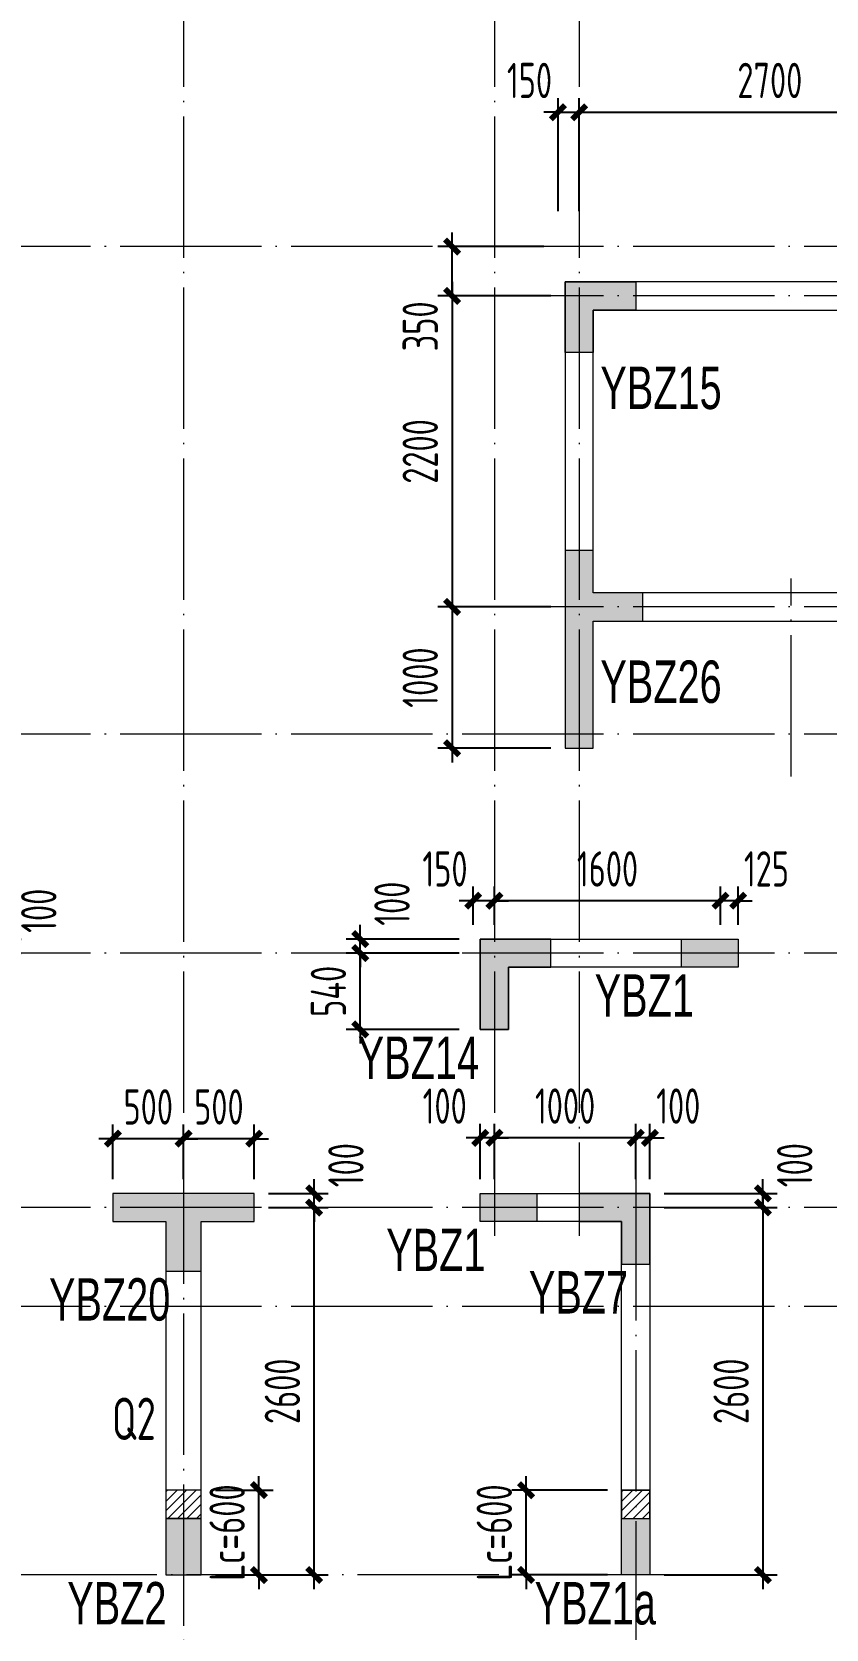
# Model space of a CAD drawing. Extents: x 5874492 to 7194610, y -939842 to -279257.
# Drawn here: x 6316872 to 6322492, y -599403 to -588102 of the extents above; entities that cross this region are included whole.
import ezdxf
from ezdxf.enums import TextEntityAlignment as Align

# ---------------------------------------------------------------- set-up
doc = ezdxf.new("R2010")
doc.units = 0
doc.header["$LTSCALE"] = 1000
doc.linetypes.add('DOTE', pattern=[2.42, 2, -0.2, 0.02, -0.2])
for name, color, linetype, lineweight in [('A-轴线-塔楼', 1, 'DOTE', 9), ('A-轴线-隔墙', 41, 'DOTE', 9), ('S-基础-HATCH', 251, 'Continuous', 20), ('S-墙柱-COLU', 50, 'Continuous', 20), ('S-墙柱-DIM', 3, 'Continuous', 20), ('S-墙柱-Lc填充', 8, 'Continuous', 20), ('S-墙柱-WALL', 6, 'Continuous', 20), ('S-墙柱-编号', 4, 'Continuous', 20), ('S-轴网-轴线', 1, 'DOTE', 9), ('S-通用-TEXT', 7, 'Continuous', 20)]:
    doc.layers.add(name, color=color, linetype=linetype, lineweight=lineweight)
doc.styles.add('BW_Dim', font='Bweng.shx', dxfattribs={"width": 0.7, "bigfont": 'hztxt.shx'})
doc.styles.add('TSSD_Dimension', font='tssdeng.shx', dxfattribs={"width": 0.7, "bigfont": 'tssdchn.shx'})
doc.styles.add('TSSD_Rein', font='tssdeng.shx', dxfattribs={"width": 0.7, "bigfont": 'hztxt.shx'})
doc.dimstyles.new('TSSD_100_100', dxfattribs={"dimtxt": 250, "dimasz": 100, "dimexe": 100, "dimexo": 100, "dimgap": 100, "dimtad": 1, "dimdec": 0, "dimzin": 0, "dimdsep": 46, "dimtxsty": 'TSSD_Dimension', "dimblk": 'ARCHTICK', "dimcen": 0, "dimdle": 100, "dimclrt": 7, "dimadec": 0, "dimazin": 0, "dimtfac": 1, "dimtdec": 0, "dimtix": 1, "dimtmove": 2, "dimatfit": 0, "dimfxl": 0, "dimtolj": 1, "dimtzin": 0, "dimarcsym": 0})

# ---------------------------------------------------------------- blocks, each defined once
blk = doc.blocks.new('_ArchTick')
at = {"color": 0, "linetype": 'ByBlock', "const_width": 0.4}
blk.add_lwpolyline([(-0.5, -0.5), (0.5, 0.5)], dxfattribs=at)
blk = doc.blocks.new('*D557')
at = {"layer": 'Defpoints', "color": 0, "transparency": 16777216}
for p in [(6320645, -589970), (6319845, -592170), (6320645, -592170)]:
    blk.add_point(p, dxfattribs=at)
at = {"layer": 'S-墙柱-DIM', "color": 0, "lineweight": -2, "transparency": 16777216}
for p, q in [((6319845, -589870), (6319845, -592270)), ((6320545, -589970), (6319745, -589970)), ((6320545, -592170), (6319745, -592170))]:
    blk.add_line(p, q, dxfattribs=at)
at = {"layer": 'S-墙柱-DIM', "color": 0, "lineweight": -2, "transparency": 16777216, "xscale": 100, "yscale": 100, "zscale": 100}
for p, rotation in [((6319845, -589970), 90), ((6319845, -592170), 270)]:
    blk.add_blockref('_ArchTick', p, dxfattribs=dict(at, rotation=rotation))
at = {"layer": 'S-墙柱-DIM', "color": 7, "transparency": 16777216, "insert": (6319620, -591070), "char_height": 250, "attachment_point": 5, "rotation": 90, "style": 'TSSD_Dimension'}
blk.add_mtext('\\A1;2200', dxfattribs=at)
blk = doc.blocks.new('*D559')
at = {"layer": 'Defpoints', "color": 0, "transparency": 16777216}
for p in [(6323445, -588670), (6320744, -589470), (6323445, -589470)]:
    blk.add_point(p, dxfattribs=at)
at = {"layer": 'S-墙柱-DIM', "color": 0, "lineweight": -2, "transparency": 16777216}
for p, q in [((6320744, -589370), (6320744, -588570)), ((6323445, -589370), (6323445, -588570)), ((6320644, -588670), (6323545, -588670))]:
    blk.add_line(p, q, dxfattribs=at)
at = {"layer": 'S-墙柱-DIM', "color": 0, "lineweight": -2, "transparency": 16777216, "xscale": 100, "yscale": 100, "zscale": 100, "rotation": 180}
blk.add_blockref('_ArchTick', (6320744, -588670), dxfattribs=at)
at = {"layer": 'S-墙柱-DIM', "color": 0, "lineweight": -2, "transparency": 16777216, "xscale": 100, "yscale": 100, "zscale": 100}
blk.add_blockref('_ArchTick', (6323445, -588670), dxfattribs=at)
at = {"layer": 'S-墙柱-DIM', "color": 7, "transparency": 16777216, "insert": (6322094, -588445), "char_height": 250, "attachment_point": 5, "style": 'TSSD_Dimension'}
blk.add_mtext('\\A1;2700', dxfattribs=at)
blk = doc.blocks.new('*D560')
at = {"layer": 'Defpoints', "color": 0, "transparency": 16777216}
for p in [(6320744, -588670), (6320595, -589470), (6320744, -589470)]:
    blk.add_point(p, dxfattribs=at)
at = {"layer": 'S-墙柱-DIM', "color": 0, "lineweight": -2, "transparency": 16777216}
for p, q in [((6320595, -589370), (6320595, -588570)), ((6320744, -589370), (6320744, -588570)), ((6320595, -588670), (6320495, -588670)), ((6320595, -588670), (6320744, -588670)), ((6320744, -588670), (6320844, -588670))]:
    blk.add_line(p, q, dxfattribs=at)
at = {"layer": 'S-墙柱-DIM', "color": 0, "lineweight": -2, "transparency": 16777216, "xscale": 100, "yscale": 100, "zscale": 100}
blk.add_blockref('_ArchTick', (6320595, -588670), dxfattribs=at)
at = {"layer": 'S-墙柱-DIM', "color": 0, "lineweight": -2, "transparency": 16777216, "xscale": 100, "yscale": 100, "zscale": 100, "rotation": 180}
blk.add_blockref('_ArchTick', (6320744, -588670), dxfattribs=at)
at = {"layer": 'S-墙柱-DIM', "color": 7, "transparency": 16777216, "insert": (6320393, -588445), "char_height": 250, "attachment_point": 5, "style": 'TSSD_Dimension'}
blk.add_mtext('\\A1;150', dxfattribs=at)
blk = doc.blocks.new('*D561')
at = {"layer": 'Defpoints', "color": 0, "transparency": 16777216}
for p in [(6319845, -589620), (6320595, -589620), (6320645, -589970)]:
    blk.add_point(p, dxfattribs=at)
at = {"layer": 'S-墙柱-DIM', "color": 0, "lineweight": -2, "transparency": 16777216}
for p, q in [((6319845, -589620), (6319845, -589520)), ((6320495, -589620), (6319745, -589620)), ((6319845, -589970), (6319845, -589620)), ((6320545, -589970), (6319745, -589970)), ((6319845, -589970), (6319845, -590070))]:
    blk.add_line(p, q, dxfattribs=at)
at = {"layer": 'S-墙柱-DIM', "color": 0, "lineweight": -2, "transparency": 16777216, "xscale": 100, "yscale": 100, "zscale": 100}
for p, rotation in [((6319845, -589620), 270), ((6319845, -589970), 90)]:
    blk.add_blockref('_ArchTick', p, dxfattribs=dict(at, rotation=rotation))
at = {"layer": 'S-墙柱-DIM', "color": 7, "transparency": 16777216, "insert": (6319620, -590185), "char_height": 250, "attachment_point": 5, "rotation": 90, "style": 'TSSD_Dimension'}
blk.add_mtext('\\A1;350', dxfattribs=at)
blk = doc.blocks.new('*D562')
at = {"layer": 'Defpoints', "color": 0, "transparency": 16777216}
for p in [(6320645, -592170), (6319845, -593170), (6320645, -593170)]:
    blk.add_point(p, dxfattribs=at)
at = {"layer": 'S-墙柱-DIM', "color": 0, "lineweight": -2, "transparency": 16777216}
for p, q in [((6319845, -592070), (6319845, -593270)), ((6320545, -592170), (6319745, -592170)), ((6320545, -593170), (6319745, -593170))]:
    blk.add_line(p, q, dxfattribs=at)
at = {"layer": 'S-墙柱-DIM', "color": 0, "lineweight": -2, "transparency": 16777216, "xscale": 100, "yscale": 100, "zscale": 100}
for p, rotation in [((6319845, -592170), 90), ((6319845, -593170), 270)]:
    blk.add_blockref('_ArchTick', p, dxfattribs=dict(at, rotation=rotation))
at = {"layer": 'S-墙柱-DIM', "color": 7, "transparency": 16777216, "insert": (6319620, -592670), "char_height": 250, "attachment_point": 5, "rotation": 90, "style": 'TSSD_Dimension'}
blk.add_mtext('\\A1;1000', dxfattribs=at)
blk = doc.blocks.new('*D667')
at = {"layer": 'Defpoints', "color": 0, "transparency": 16777216}
for p in [(6318070, -598420), (6318478, -598420), (6318070, -599020)]:
    blk.add_point(p, dxfattribs=at)
at = {"layer": 'S-墙柱-DIM', "color": 0, "lineweight": -2, "transparency": 16777216}
for p, q in [((6318478, -598420), (6318478, -598320)), ((6318170, -598420), (6318578, -598420)), ((6318478, -599020), (6318478, -598420)), ((6318170, -599020), (6318578, -599020)), ((6318478, -599020), (6318478, -599120))]:
    blk.add_line(p, q, dxfattribs=at)
at = {"layer": 'S-墙柱-DIM', "color": 0, "lineweight": -2, "transparency": 16777216, "xscale": 100, "yscale": 100, "zscale": 100}
for p, rotation in [((6318478, -598420), 270), ((6318478, -599020), 90)]:
    blk.add_blockref('_ArchTick', p, dxfattribs=dict(at, rotation=rotation))
at = {"layer": 'S-墙柱-DIM', "color": 7, "transparency": 16777216, "insert": (6318253, -598720), "char_height": 250, "attachment_point": 5, "rotation": 90, "style": 'TSSD_Dimension'}
blk.add_mtext('\\A1;Lc=600', dxfattribs=at)
blk = doc.blocks.new('*D668')
at = {"layer": 'Defpoints', "color": 0, "transparency": 16777216}
for p in [(6320369, -598420), (6321045, -598420), (6321045, -599020)]:
    blk.add_point(p, dxfattribs=at)
at = {"layer": 'S-墙柱-DIM', "color": 0, "lineweight": -2, "transparency": 16777216}
for p, q in [((6320369, -598420), (6320369, -598320)), ((6320945, -598420), (6320269, -598420)), ((6320369, -599020), (6320369, -598420)), ((6320945, -599020), (6320269, -599020)), ((6320369, -599020), (6320369, -599120))]:
    blk.add_line(p, q, dxfattribs=at)
at = {"layer": 'S-墙柱-DIM', "color": 0, "lineweight": -2, "transparency": 16777216, "xscale": 100, "yscale": 100, "zscale": 100}
for p, rotation in [((6320369, -598420), 270), ((6320369, -599020), 90)]:
    blk.add_blockref('_ArchTick', p, dxfattribs=dict(at, rotation=rotation))
at = {"layer": 'S-墙柱-DIM', "color": 7, "transparency": 16777216, "insert": (6320144, -598720), "char_height": 250, "attachment_point": 5, "rotation": 90, "style": 'TSSD_Dimension'}
blk.add_mtext('\\A1;Lc=600', dxfattribs=at)
blk = doc.blocks.new('*D678')
at = {"layer": 'Defpoints', "color": 0, "transparency": 16777216}
for p in [(6315895, -594520), (6316695, -594520), (6315895, -594620)]:
    blk.add_point(p, dxfattribs=at)
at = {"layer": 'S-墙柱-DIM', "color": 0, "lineweight": -2, "transparency": 16777216}
for p, q in [((6316695, -594520), (6316695, -594420)), ((6315995, -594520), (6316795, -594520)), ((6316695, -594620), (6316695, -594520)), ((6315995, -594620), (6316795, -594620)), ((6316695, -594620), (6316695, -594720))]:
    blk.add_line(p, q, dxfattribs=at)
at = {"layer": 'S-墙柱-DIM', "color": 0, "lineweight": -2, "transparency": 16777216, "xscale": 100, "yscale": 100, "zscale": 100}
for p, rotation in [((6316695, -594520), 270), ((6316695, -594620), 90)]:
    blk.add_blockref('_ArchTick', p, dxfattribs=dict(at, rotation=rotation))
at = {"layer": 'S-墙柱-DIM', "color": 7, "transparency": 16777216, "insert": (6316920, -594320), "char_height": 250, "attachment_point": 5, "rotation": 90, "style": 'TSSD_Dimension'}
blk.add_mtext('\\A1;100', dxfattribs=at)
blk = doc.blocks.new('*D688')
at = {"layer": 'Defpoints', "color": 0, "transparency": 16777216}
for p in [(6317445, -595933), (6317445, -596320), (6317945, -596320)]:
    blk.add_point(p, dxfattribs=at)
at = {"layer": 'S-墙柱-DIM', "color": 0, "lineweight": -2, "transparency": 16777216}
for p, q in [((6317445, -596220), (6317445, -595833)), ((6317945, -596220), (6317945, -595833)), ((6317445, -595933), (6317345, -595933)), ((6317945, -595933), (6317445, -595933)), ((6317945, -595933), (6318045, -595933))]:
    blk.add_line(p, q, dxfattribs=at)
at = {"layer": 'S-墙柱-DIM', "color": 0, "lineweight": -2, "transparency": 16777216, "xscale": 100, "yscale": 100, "zscale": 100}
blk.add_blockref('_ArchTick', (6317445, -595933), dxfattribs=at)
at = {"layer": 'S-墙柱-DIM', "color": 0, "lineweight": -2, "transparency": 16777216, "xscale": 100, "yscale": 100, "zscale": 100, "rotation": 180}
blk.add_blockref('_ArchTick', (6317945, -595933), dxfattribs=at)
at = {"layer": 'S-墙柱-DIM', "color": 7, "transparency": 16777216, "insert": (6317695, -595708), "char_height": 250, "attachment_point": 5, "style": 'TSSD_Dimension'}
blk.add_mtext('\\A1;500', dxfattribs=at)
blk = doc.blocks.new('*D689')
at = {"layer": 'Defpoints', "color": 0, "transparency": 16777216}
for p in [(6317945, -595933), (6317945, -596320), (6318445, -596320)]:
    blk.add_point(p, dxfattribs=at)
at = {"layer": 'S-墙柱-DIM', "color": 0, "lineweight": -2, "transparency": 16777216}
for p, q in [((6317945, -596220), (6317945, -595833)), ((6318445, -596220), (6318445, -595833)), ((6317945, -595933), (6317845, -595933)), ((6318445, -595933), (6317945, -595933)), ((6318445, -595933), (6318545, -595933))]:
    blk.add_line(p, q, dxfattribs=at)
at = {"layer": 'S-墙柱-DIM', "color": 0, "lineweight": -2, "transparency": 16777216, "xscale": 100, "yscale": 100, "zscale": 100}
blk.add_blockref('_ArchTick', (6317945, -595933), dxfattribs=at)
at = {"layer": 'S-墙柱-DIM', "color": 0, "lineweight": -2, "transparency": 16777216, "xscale": 100, "yscale": 100, "zscale": 100, "rotation": 180}
blk.add_blockref('_ArchTick', (6318445, -595933), dxfattribs=at)
at = {"layer": 'S-墙柱-DIM', "color": 7, "transparency": 16777216, "insert": (6318195, -595708), "char_height": 250, "attachment_point": 5, "style": 'TSSD_Dimension'}
blk.add_mtext('\\A1;500', dxfattribs=at)
blk = doc.blocks.new('*D690')
at = {"layer": 'Defpoints', "color": 0, "transparency": 16777216}
for p in [(6318445, -596320), (6318869, -596320), (6318445, -596420)]:
    blk.add_point(p, dxfattribs=at)
at = {"layer": 'S-墙柱-DIM', "color": 0, "lineweight": -2, "transparency": 16777216}
for p, q in [((6318869, -596320), (6318869, -596220)), ((6318545, -596320), (6318969, -596320)), ((6318869, -596420), (6318869, -596320)), ((6318545, -596420), (6318969, -596420)), ((6318869, -596420), (6318869, -596520))]:
    blk.add_line(p, q, dxfattribs=at)
at = {"layer": 'S-墙柱-DIM', "color": 0, "lineweight": -2, "transparency": 16777216, "xscale": 100, "yscale": 100, "zscale": 100}
for p, rotation in [((6318869, -596320), 270), ((6318869, -596420), 90)]:
    blk.add_blockref('_ArchTick', p, dxfattribs=dict(at, rotation=rotation))
at = {"layer": 'S-墙柱-DIM', "color": 7, "transparency": 16777216, "insert": (6319094, -596120), "char_height": 250, "attachment_point": 5, "rotation": 90, "style": 'TSSD_Dimension'}
blk.add_mtext('\\A1;100', dxfattribs=at)
blk = doc.blocks.new('*D691')
at = {"layer": 'Defpoints', "color": 0, "transparency": 16777216}
for p in [(6318445, -596420), (6318869, -596420), (6318445, -599020)]:
    blk.add_point(p, dxfattribs=at)
at = {"layer": 'S-墙柱-DIM', "color": 0, "lineweight": -2, "transparency": 16777216}
for p, q in [((6318869, -599120), (6318869, -596320)), ((6318545, -596420), (6318969, -596420)), ((6318545, -599020), (6318969, -599020))]:
    blk.add_line(p, q, dxfattribs=at)
at = {"layer": 'S-墙柱-DIM', "color": 0, "lineweight": -2, "transparency": 16777216, "xscale": 100, "yscale": 100, "zscale": 100}
for p, rotation in [((6318869, -596420), 90), ((6318869, -599020), 270)]:
    blk.add_blockref('_ArchTick', p, dxfattribs=dict(at, rotation=rotation))
at = {"layer": 'S-墙柱-DIM', "color": 7, "transparency": 16777216, "insert": (6318644, -597720), "char_height": 250, "attachment_point": 5, "rotation": 90, "style": 'TSSD_Dimension'}
blk.add_mtext('\\A1;2600', dxfattribs=at)
blk = doc.blocks.new('*D692')
at = {"layer": 'Defpoints', "color": 0, "transparency": 16777216}
for p in [(6321145, -595927), (6321145, -596320), (6321245, -596320)]:
    blk.add_point(p, dxfattribs=at)
at = {"layer": 'S-墙柱-DIM', "color": 0, "lineweight": -2, "transparency": 16777216}
for p, q in [((6321145, -596220), (6321145, -595827)), ((6321245, -596220), (6321245, -595827)), ((6321145, -595927), (6321045, -595927)), ((6321245, -595927), (6321145, -595927)), ((6321245, -595927), (6321345, -595927))]:
    blk.add_line(p, q, dxfattribs=at)
at = {"layer": 'S-墙柱-DIM', "color": 0, "lineweight": -2, "transparency": 16777216, "xscale": 100, "yscale": 100, "zscale": 100}
blk.add_blockref('_ArchTick', (6321145, -595927), dxfattribs=at)
at = {"layer": 'S-墙柱-DIM', "color": 0, "lineweight": -2, "transparency": 16777216, "xscale": 100, "yscale": 100, "zscale": 100, "rotation": 180}
blk.add_blockref('_ArchTick', (6321245, -595927), dxfattribs=at)
at = {"layer": 'S-墙柱-DIM', "color": 7, "transparency": 16777216, "insert": (6321446, -595702), "char_height": 250, "attachment_point": 5, "style": 'TSSD_Dimension'}
blk.add_mtext('\\A1;100', dxfattribs=at)
blk = doc.blocks.new('*D693')
at = {"layer": 'Defpoints', "color": 0, "transparency": 16777216}
for p in [(6320145, -595927), (6320145, -596320), (6321145, -596320)]:
    blk.add_point(p, dxfattribs=at)
at = {"layer": 'S-墙柱-DIM', "color": 0, "lineweight": -2, "transparency": 16777216}
for p, q in [((6320145, -596220), (6320145, -595827)), ((6321145, -596220), (6321145, -595827)), ((6321245, -595927), (6320045, -595927))]:
    blk.add_line(p, q, dxfattribs=at)
at = {"layer": 'S-墙柱-DIM', "color": 0, "lineweight": -2, "transparency": 16777216, "xscale": 100, "yscale": 100, "zscale": 100, "rotation": 180}
blk.add_blockref('_ArchTick', (6320145, -595927), dxfattribs=at)
at = {"layer": 'S-墙柱-DIM', "color": 0, "lineweight": -2, "transparency": 16777216, "xscale": 100, "yscale": 100, "zscale": 100}
blk.add_blockref('_ArchTick', (6321145, -595927), dxfattribs=at)
at = {"layer": 'S-墙柱-DIM', "color": 7, "transparency": 16777216, "insert": (6320645, -595702), "char_height": 250, "attachment_point": 5, "style": 'TSSD_Dimension'}
blk.add_mtext('\\A1;1000', dxfattribs=at)
blk = doc.blocks.new('*D694')
at = {"layer": 'Defpoints', "color": 0, "transparency": 16777216}
for p in [(6320045, -595927), (6320045, -596320), (6320145, -596320)]:
    blk.add_point(p, dxfattribs=at)
at = {"layer": 'S-墙柱-DIM', "color": 0, "lineweight": -2, "transparency": 16777216}
for p, q in [((6320045, -596220), (6320045, -595827)), ((6320145, -596220), (6320145, -595827)), ((6320045, -595927), (6319945, -595927)), ((6320145, -595927), (6320045, -595927)), ((6320145, -595927), (6320245, -595927))]:
    blk.add_line(p, q, dxfattribs=at)
at = {"layer": 'S-墙柱-DIM', "color": 0, "lineweight": -2, "transparency": 16777216, "xscale": 100, "yscale": 100, "zscale": 100}
blk.add_blockref('_ArchTick', (6320045, -595927), dxfattribs=at)
at = {"layer": 'S-墙柱-DIM', "color": 0, "lineweight": -2, "transparency": 16777216, "xscale": 100, "yscale": 100, "zscale": 100, "rotation": 180}
blk.add_blockref('_ArchTick', (6320145, -595927), dxfattribs=at)
at = {"layer": 'S-墙柱-DIM', "color": 7, "transparency": 16777216, "insert": (6319793, -595702), "char_height": 250, "attachment_point": 5, "style": 'TSSD_Dimension'}
blk.add_mtext('\\A1;100', dxfattribs=at)
blk = doc.blocks.new('*D695')
at = {"layer": 'Defpoints', "color": 0, "transparency": 16777216}
for p in [(6321245, -596320), (6322045, -596320), (6321245, -596420)]:
    blk.add_point(p, dxfattribs=at)
at = {"layer": 'S-墙柱-DIM', "color": 0, "lineweight": -2, "transparency": 16777216}
for p, q in [((6322045, -596320), (6322045, -596220)), ((6321345, -596320), (6322145, -596320)), ((6322045, -596420), (6322045, -596320)), ((6321345, -596420), (6322145, -596420)), ((6322045, -596420), (6322045, -596520))]:
    blk.add_line(p, q, dxfattribs=at)
at = {"layer": 'S-墙柱-DIM', "color": 0, "lineweight": -2, "transparency": 16777216, "xscale": 100, "yscale": 100, "zscale": 100}
for p, rotation in [((6322045, -596320), 270), ((6322045, -596420), 90)]:
    blk.add_blockref('_ArchTick', p, dxfattribs=dict(at, rotation=rotation))
at = {"layer": 'S-墙柱-DIM', "color": 7, "transparency": 16777216, "insert": (6322270, -596120), "char_height": 250, "attachment_point": 5, "rotation": 90, "style": 'TSSD_Dimension'}
blk.add_mtext('\\A1;100', dxfattribs=at)
blk = doc.blocks.new('*D696')
at = {"layer": 'Defpoints', "color": 0, "transparency": 16777216}
for p in [(6321245, -596420), (6321245, -599020), (6322045, -599020)]:
    blk.add_point(p, dxfattribs=at)
at = {"layer": 'S-墙柱-DIM', "color": 0, "lineweight": -2, "transparency": 16777216}
for p, q in [((6322045, -596320), (6322045, -599120)), ((6321345, -596420), (6322145, -596420)), ((6321345, -599020), (6322145, -599020))]:
    blk.add_line(p, q, dxfattribs=at)
at = {"layer": 'S-墙柱-DIM', "color": 0, "lineweight": -2, "transparency": 16777216, "xscale": 100, "yscale": 100, "zscale": 100}
for p, rotation in [((6322045, -596420), 90), ((6322045, -599020), 270)]:
    blk.add_blockref('_ArchTick', p, dxfattribs=dict(at, rotation=rotation))
at = {"layer": 'S-墙柱-DIM', "color": 7, "transparency": 16777216, "insert": (6321820, -597720), "char_height": 250, "attachment_point": 5, "rotation": 90, "style": 'TSSD_Dimension'}
blk.add_mtext('\\A1;2600', dxfattribs=at)
blk = doc.blocks.new('*D701')
at = {"layer": 'Defpoints', "color": 0, "transparency": 16777216}
for p in [(6319995, -594249), (6319995, -594520), (6320145, -594520)]:
    blk.add_point(p, dxfattribs=at)
at = {"layer": 'S-墙柱-DIM', "color": 0, "lineweight": -2, "transparency": 16777216}
for p, q in [((6319995, -594420), (6319995, -594149)), ((6320145, -594420), (6320145, -594149)), ((6319995, -594249), (6319895, -594249)), ((6320145, -594249), (6319995, -594249)), ((6320145, -594249), (6320245, -594249))]:
    blk.add_line(p, q, dxfattribs=at)
at = {"layer": 'S-墙柱-DIM', "color": 0, "lineweight": -2, "transparency": 16777216, "xscale": 100, "yscale": 100, "zscale": 100}
blk.add_blockref('_ArchTick', (6319995, -594249), dxfattribs=at)
at = {"layer": 'S-墙柱-DIM', "color": 0, "lineweight": -2, "transparency": 16777216, "xscale": 100, "yscale": 100, "zscale": 100, "rotation": 180}
blk.add_blockref('_ArchTick', (6320145, -594249), dxfattribs=at)
at = {"layer": 'S-墙柱-DIM', "color": 7, "transparency": 16777216, "insert": (6319795, -594024), "char_height": 250, "attachment_point": 5, "style": 'TSSD_Dimension'}
blk.add_mtext('\\A1;150', dxfattribs=at)
blk = doc.blocks.new('*D702')
at = {"layer": 'Defpoints', "color": 0, "transparency": 16777216}
for p in [(6320145, -594249), (6320145, -594520), (6321745, -594520)]:
    blk.add_point(p, dxfattribs=at)
at = {"layer": 'S-墙柱-DIM', "color": 0, "lineweight": -2, "transparency": 16777216}
for p, q in [((6320145, -594420), (6320145, -594149)), ((6321745, -594420), (6321745, -594149)), ((6321845, -594249), (6320045, -594249))]:
    blk.add_line(p, q, dxfattribs=at)
at = {"layer": 'S-墙柱-DIM', "color": 0, "lineweight": -2, "transparency": 16777216, "xscale": 100, "yscale": 100, "zscale": 100, "rotation": 180}
blk.add_blockref('_ArchTick', (6320145, -594249), dxfattribs=at)
at = {"layer": 'S-墙柱-DIM', "color": 0, "lineweight": -2, "transparency": 16777216, "xscale": 100, "yscale": 100, "zscale": 100}
blk.add_blockref('_ArchTick', (6321745, -594249), dxfattribs=at)
at = {"layer": 'S-墙柱-DIM', "color": 7, "transparency": 16777216, "insert": (6320945, -594024), "char_height": 250, "attachment_point": 5, "style": 'TSSD_Dimension'}
blk.add_mtext('\\A1;1600', dxfattribs=at)
blk = doc.blocks.new('*D703')
at = {"layer": 'Defpoints', "color": 0, "transparency": 16777216}
for p in [(6321745, -594249), (6321745, -594520), (6321870, -594520)]:
    blk.add_point(p, dxfattribs=at)
at = {"layer": 'S-墙柱-DIM', "color": 0, "lineweight": -2, "transparency": 16777216}
for p, q in [((6321745, -594420), (6321745, -594149)), ((6321870, -594420), (6321870, -594149)), ((6321745, -594249), (6321645, -594249)), ((6321870, -594249), (6321745, -594249)), ((6321870, -594249), (6321970, -594249))]:
    blk.add_line(p, q, dxfattribs=at)
at = {"layer": 'S-墙柱-DIM', "color": 0, "lineweight": -2, "transparency": 16777216, "xscale": 100, "yscale": 100, "zscale": 100}
blk.add_blockref('_ArchTick', (6321745, -594249), dxfattribs=at)
at = {"layer": 'S-墙柱-DIM', "color": 0, "lineweight": -2, "transparency": 16777216, "xscale": 100, "yscale": 100, "zscale": 100, "rotation": 180}
blk.add_blockref('_ArchTick', (6321870, -594249), dxfattribs=at)
at = {"layer": 'S-墙柱-DIM', "color": 7, "transparency": 16777216, "insert": (6322070, -594024), "char_height": 250, "attachment_point": 5, "style": 'TSSD_Dimension'}
blk.add_mtext('\\A1;125', dxfattribs=at)
blk = doc.blocks.new('*D704')
at = {"layer": 'Defpoints', "color": 0, "transparency": 16777216}
for p in [(6319195, -594520), (6319995, -594520), (6319995, -594620)]:
    blk.add_point(p, dxfattribs=at)
at = {"layer": 'S-墙柱-DIM', "color": 0, "lineweight": -2, "transparency": 16777216}
for p, q in [((6319195, -594520), (6319195, -594420)), ((6319895, -594520), (6319095, -594520)), ((6319195, -594620), (6319195, -594520)), ((6319895, -594620), (6319095, -594620)), ((6319195, -594620), (6319195, -594720))]:
    blk.add_line(p, q, dxfattribs=at)
at = {"layer": 'S-墙柱-DIM', "color": 0, "lineweight": -2, "transparency": 16777216, "xscale": 100, "yscale": 100, "zscale": 100}
for p, rotation in [((6319195, -594520), 270), ((6319195, -594620), 90)]:
    blk.add_blockref('_ArchTick', p, dxfattribs=dict(at, rotation=rotation))
at = {"layer": 'S-墙柱-DIM', "color": 7, "transparency": 16777216, "insert": (6319420, -594270), "char_height": 250, "attachment_point": 5, "rotation": 90, "style": 'TSSD_Dimension'}
blk.add_mtext('\\A1;100', dxfattribs=at)
blk = doc.blocks.new('*D705')
at = {"layer": 'Defpoints', "color": 0, "transparency": 16777216}
for p in [(6319195, -594620), (6319995, -594620), (6319995, -595160)]:
    blk.add_point(p, dxfattribs=at)
at = {"layer": 'S-墙柱-DIM', "color": 0, "lineweight": -2, "transparency": 16777216}
for p, q in [((6319195, -594620), (6319195, -594520)), ((6319895, -594620), (6319095, -594620)), ((6319195, -595160), (6319195, -594620)), ((6319895, -595160), (6319095, -595160)), ((6319195, -595160), (6319195, -595260))]:
    blk.add_line(p, q, dxfattribs=at)
at = {"layer": 'S-墙柱-DIM', "color": 0, "lineweight": -2, "transparency": 16777216, "xscale": 100, "yscale": 100, "zscale": 100}
for p, rotation in [((6319195, -594620), 270), ((6319195, -595160), 90)]:
    blk.add_blockref('_ArchTick', p, dxfattribs=dict(at, rotation=rotation))
at = {"layer": 'S-墙柱-DIM', "color": 7, "transparency": 16777216, "insert": (6318970, -594890), "char_height": 250, "attachment_point": 5, "rotation": 90, "style": 'TSSD_Dimension'}
blk.add_mtext('\\A1;540', dxfattribs=at)
blk = doc.blocks.new('A$C3FF375C5')
at = {"layer": 'A-轴线-塔楼', "linetype": 'DOTE', "ltscale": 0.5}
for p, q in [((30300, 18440.3), (30300, -8548.9)), ((32499.9, 18440.3), (32499.9, 8100)), ((33099.9, 18440.3), (33099.9, 8100)), ((59891.4, 15100), (-2283.6, 15100)), ((59891.4, 14750), (32499.9, 14750)), ((59891.4, 12550), (32499.9, 12550)), ((59891.4, 11650), (-2283.6, 11650)), ((59891.4, 10100), (-2283.6, 10100)), ((33500, 8500), (33500, -9394.4)), ((59891.4, 8300), (-2283.6, 8300)), ((59891.4, 7600), (-2283.6, 7600)), ((33741.8, 5700), (12955.9, 5700))]:
    blk.add_line(p, q, dxfattribs=at)
at = {"layer": 'A-轴线-隔墙', "ltscale": 0.5}
for p, q in [((34600, 11350), (34600, 12750)), ((33741.8, 5700), (12955.9, 5700))]:
    blk.add_line(p, q, dxfattribs=at)

msp = doc.modelspace()

# ---------------------------------------------------------------- hatches: boundary and pattern name
at = {"layer": 'S-基础-HATCH', "ltscale": 0.2}
for points in [[(6320844.5, -590069.9), (6320844.5, -590369.9), (6320644.5, -590369.9), (6320644.5, -589869.9), (6321144.5, -589869.9), (6321144.5, -590069.9)], [(6320644.5, -593169.9), (6320844.5, -593169.9), (6320844.5, -592269.9), (6321194.5, -592269.9), (6321194.5, -592069.9), (6320844.5, -592069.9), (6320844.5, -591769.9), (6320644.5, -591769.9)], [(6320244.5, -594719.9), (6320544.5, -594719.9), (6320544.5, -594519.9), (6320044.5, -594519.9), (6320044.5, -595159.9), (6320244.5, -595159.9)], [(6321469.5, -594519.9), (6321869.5, -594519.9), (6321869.5, -594719.9), (6321469.5, -594719.9)], [(6318069.5, -596519.9), (6318444.5, -596519.9), (6318444.5, -596319.9), (6317444.5, -596319.9), (6317444.5, -596519.9), (6317819.5, -596519.9), (6317819.5, -596869.9), (6318069.5, -596869.9)], [(6320044.5, -596519.9), (6320044.5, -596319.9), (6320444.5, -596319.9), (6320444.5, -596519.9)], [(6321044.5, -596519.9), (6321044.5, -596819.9), (6321244.5, -596819.9), (6321244.5, -596319.9), (6320744.5, -596319.9), (6320744.5, -596519.9)], [(6317819.5, -599019.9), (6318069.5, -599019.9), (6318069.5, -598619.9), (6317819.5, -598619.9)], [(6321244.5, -598619.9), (6321244.5, -599019.9), (6321044.5, -599019.9), (6321044.5, -598619.9)]]:
    msp.add_hatch(color=256, dxfattribs=at).paths.add_polyline_path(points)
at = {"layer": 'S-墙柱-Lc填充'}
h = msp.add_hatch(dxfattribs=at)
h.set_pattern_fill('ANSI31', color=256, scale=30, style=0)
h.set_pattern_definition([(45, (6959479.023, -661812.784), (-33.6759605, 33.6759605), [])])
h.paths.add_polyline_path([(6317819.5, -598619.9), (6318069.5, -598619.9), (6318069.5, -598419.9), (6317819.5, -598419.9)])
h = msp.add_hatch(dxfattribs=at)
h.set_pattern_fill('ANSI31', color=256, scale=30, style=0)
h.set_pattern_definition([(45, (6962704.023, -661812.784), (-33.6759605, 33.6759605), [])])
h.paths.add_polyline_path([(6321044.5, -598619.9), (6321244.5, -598619.9), (6321244.5, -598419.9), (6321044.5, -598419.9)])

# ---------------------------------------------------------------- linework, layer by layer
at = {"layer": 'S-墙柱-COLU'}
for points in [[(6320844.5, -590069.9), (6320844.5, -590369.9), (6320644.5, -590369.9), (6320644.5, -589869.9), (6321144.5, -589869.9), (6321144.5, -590069.9)], [(6320644.5, -593169.9), (6320844.5, -593169.9), (6320844.5, -592269.9), (6321194.5, -592269.9), (6321194.5, -592069.9), (6320844.5, -592069.9), (6320844.5, -591769.9), (6320644.5, -591769.9)], [(6320244.5, -594719.9), (6320544.5, -594719.9), (6320544.5, -594519.9), (6320044.5, -594519.9), (6320044.5, -595159.9), (6320244.5, -595159.9)], [(6321469.5, -594519.9), (6321869.5, -594519.9), (6321869.5, -594719.9), (6321469.5, -594719.9)], [(6318069.5, -596519.9), (6318444.5, -596519.9), (6318444.5, -596319.9), (6317444.5, -596319.9), (6317444.5, -596519.9), (6317819.5, -596519.9), (6317819.5, -596869.9), (6318069.5, -596869.9)], [(6320044.5, -596519.9), (6320044.5, -596319.9), (6320444.5, -596319.9), (6320444.5, -596519.9)], [(6321044.5, -596519.9), (6321044.5, -596819.9), (6321244.5, -596819.9), (6321244.5, -596319.9), (6320744.5, -596319.9), (6320744.5, -596519.9)], [(6317819.5, -599019.9), (6318069.5, -599019.9), (6318069.5, -598619.9), (6317819.5, -598619.9)], [(6321244.5, -598619.9), (6321244.5, -599019.9), (6321044.5, -599019.9), (6321044.5, -598619.9)]]:
    msp.add_lwpolyline(points, close=True, dxfattribs=at)
at = {"layer": 'S-墙柱-Lc填充'}
for p, q in [((6318069.5, -598419.9), (6317819.5, -598419.9)), ((6321044.5, -598419.9), (6321244.5, -598419.9))]:
    msp.add_line(p, q, dxfattribs=at)
for points in [[(6317819.5, -598619.9), (6318069.5, -598619.9), (6318069.5, -598419.9), (6317819.5, -598419.9)], [(6321044.5, -598619.9), (6321244.5, -598619.9), (6321244.5, -598419.9), (6321044.5, -598419.9)]]:
    msp.add_lwpolyline(points, close=True, dxfattribs=at)
at = {"layer": 'S-墙柱-WALL'}
for points in [[(6323044.5, -589869.9), (6320644.5, -589869.9), (6320644.5, -593169.9), (6320844.5, -593169.9), (6320844.5, -592269.9), (6323544.5, -592269.9), (6323544.5, -591619.9), (6323344.5, -591619.9), (6323344.5, -592069.9), (6320844.5, -592069.9), (6320844.5, -590069.9), (6323344.5, -590069.9), (6323344.5, -590519.9), (6323544.5, -590519.9), (6323544.5, -589469.9), (6323044.5, -589469.9)], [(6321869.5, -594519.9), (6321869.5, -594719.9), (6320244.5, -594719.9), (6320244.5, -595159.9), (6320044.5, -595159.9), (6320044.5, -594519.9)], [(6317819.5, -599019.9), (6318069.5, -599019.9), (6318069.5, -596519.9), (6318444.5, -596519.9), (6318444.5, -596319.9), (6317444.5, -596319.9), (6317444.5, -596519.9), (6317819.5, -596519.9)], [(6321044.5, -596519.9), (6320044.5, -596519.9), (6320044.5, -596319.9), (6321244.5, -596319.9), (6321244.5, -599019.9), (6321044.5, -599019.9)]]:
    msp.add_lwpolyline(points, close=True, dxfattribs=at)

# ---------------------------------------------------------------- block references
at = {"layer": 'S-轴网-轴线', "ltscale": 0.2}
msp.add_blockref('A$C3FF375C5', (6287644.5, -604719.9), dxfattribs=at)

# ---------------------------------------------------------------- texts
at = {"layer": 'S-墙柱-编号', "style": 'TSSD_Rein', "width": 0.7}
msp.add_text('Q2', height=300, dxfattribs=at).set_placement((6317437, -598064.5))
at = {"layer": 'S-通用-TEXT', "style": 'BW_Dim', "width": 0.7}
for s, p in [('YBZ15', (6320894.5, -590469.9)), ('YBZ26', (6320894.5, -592549.2)), ('YBZ1', (6320854.1, -594769.9)), ('YBZ14', (6319177.2, -595209.9)), ('YBZ1', (6319379.1, -596569.9)), ('YBZ7', (6320388.8, -596869.9)), ('YBZ20', (6316992.6, -596919.9)), ('YBZ2', (6317121.8, -599069.9)), ('YBZ1a', (6320429.1, -599069.9))]:
    msp.add_text(s, height=300, dxfattribs=at).set_placement(p, align=Align.TOP_LEFT)

# ---------------------------------------------------------------- dimensions: what is measured, and where the dimension line sits
at = {"layer": 'S-墙柱-DIM'}
dim = msp.add_linear_dim(base=(6320744.4, -588669.9), p1=(6320594.5, -589469.9), p2=(6320744.4, -589469.9), dimstyle='TSSD_100_100', dxfattribs=at)
dim.commit()
dim.dimension.update_dxf_attribs({"geometry": '*D560', "text_midpoint": (6320392.9, -588444.9), "dimtype": 128})
dim = msp.add_linear_dim(base=(6323444.5, -588669.9), p1=(6320744.4, -589469.9), p2=(6323444.5, -589469.9), dimstyle='TSSD_100_100', dxfattribs=at)
dim.commit()
dim.dimension.update_dxf_attribs({"geometry": '*D559', "text_midpoint": (6322094.5, -588444.9)})
for base, p1, p2, angle, picture, middle in [((6319844.5, -589619.9), (6320644.5, -589969.9), (6320594.5, -589619.9), 90, '*D561', (6319619.5, -590185)), ((6319994.5, -594249.1), (6320144.5, -594519.9), (6319994.5, -594519.9), 180, '*D701', (6319794.5, -594024.1)), ((6321744.5, -594249.1), (6321869.5, -594519.9), (6321744.5, -594519.9), 180, '*D703', (6322069.5, -594024.1)), ((6316694.5, -594519.9), (6315894.5, -594619.9), (6315894.5, -594519.9), 90, '*D678', (6316919.5, -594319.9)), ((6319194.5, -594519.9), (6319994.5, -594619.9), (6319994.5, -594519.9), 90, '*D704', (6319419.5, -594269.9)), ((6320044.5, -595926.8), (6320144.5, -596319.9), (6320044.5, -596319.9), 180, '*D694', (6319792.9, -595701.8)), ((6321144.5, -595926.8), (6321244.5, -596319.9), (6321144.5, -596319.9), 180, '*D692', (6321446.1, -595701.8)), ((6318868.6, -596319.9), (6318444.5, -596419.9), (6318444.5, -596319.9), 90, '*D690', (6319093.6, -596119.9)), ((6322044.5, -596319.9), (6321244.5, -596419.9), (6321244.5, -596319.9), 90, '*D695', (6322269.5, -596119.9))]:
    dim = msp.add_linear_dim(base=base, p1=p1, p2=p2, angle=angle, dimstyle='TSSD_100_100', dxfattribs=at)
    dim.commit()
    dim.dimension.update_dxf_attribs({"geometry": picture, "text_midpoint": middle, "dimtype": 128})
for base, p1, p2, angle, picture, middle in [((6319844.5, -592169.9), (6320644.5, -589969.9), (6320644.5, -592169.9), 90, '*D557', (6319619.5, -591069.9)), ((6319844.5, -593169.9), (6320644.5, -592169.9), (6320644.5, -593169.9), 90, '*D562', (6319619.5, -592669.9)), ((6320144.5, -594249.1), (6321744.5, -594519.9), (6320144.5, -594519.9), 180, '*D702', (6320944.5, -594024.1)), ((6319194.5, -594619.9), (6319994.5, -595159.9), (6319994.5, -594619.9), 90, '*D705', (6318969.5, -594889.9)), ((6317444.5, -595933.2), (6317944.5, -596319.9), (6317444.5, -596319.9), 180, '*D688', (6317694.5, -595708.2)), ((6317944.5, -595933.2), (6318444.5, -596319.9), (6317944.5, -596319.9), 180, '*D689', (6318194.5, -595708.2)), ((6320144.5, -595926.8), (6321144.5, -596319.9), (6320144.5, -596319.9), 180, '*D693', (6320644.5, -595701.8)), ((6318868.6, -596419.9), (6318444.5, -599019.9), (6318444.5, -596419.9), 90, '*D691', (6318643.6, -597719.9)), ((6322044.5, -599019.9), (6321244.5, -596419.9), (6321244.5, -599019.9), 90, '*D696', (6321819.5, -597719.9))]:
    dim = msp.add_linear_dim(base=base, p1=p1, p2=p2, angle=angle, dimstyle='TSSD_100_100', dxfattribs=at)
    dim.commit()
    dim.dimension.update_dxf_attribs({"geometry": picture, "text_midpoint": middle})
for base, p1, p2, picture, middle in [((6318477.8, -598419.9), (6318069.5, -599019.9), (6318069.5, -598419.9), '*D667', (6318252.8, -598719.9)), ((6320368.6, -598419.9), (6321044.5, -599019.9), (6321044.5, -598419.9), '*D668', (6320143.6, -598719.9))]:
    dim = msp.add_linear_dim(base=base, p1=p1, p2=p2, angle=90, text='Lc=<>', dimstyle='TSSD_100_100', dxfattribs=at)
    dim.commit()
    dim.dimension.update_dxf_attribs({"geometry": picture, "text_midpoint": middle})

doc.saveas('drawing.dxf')
